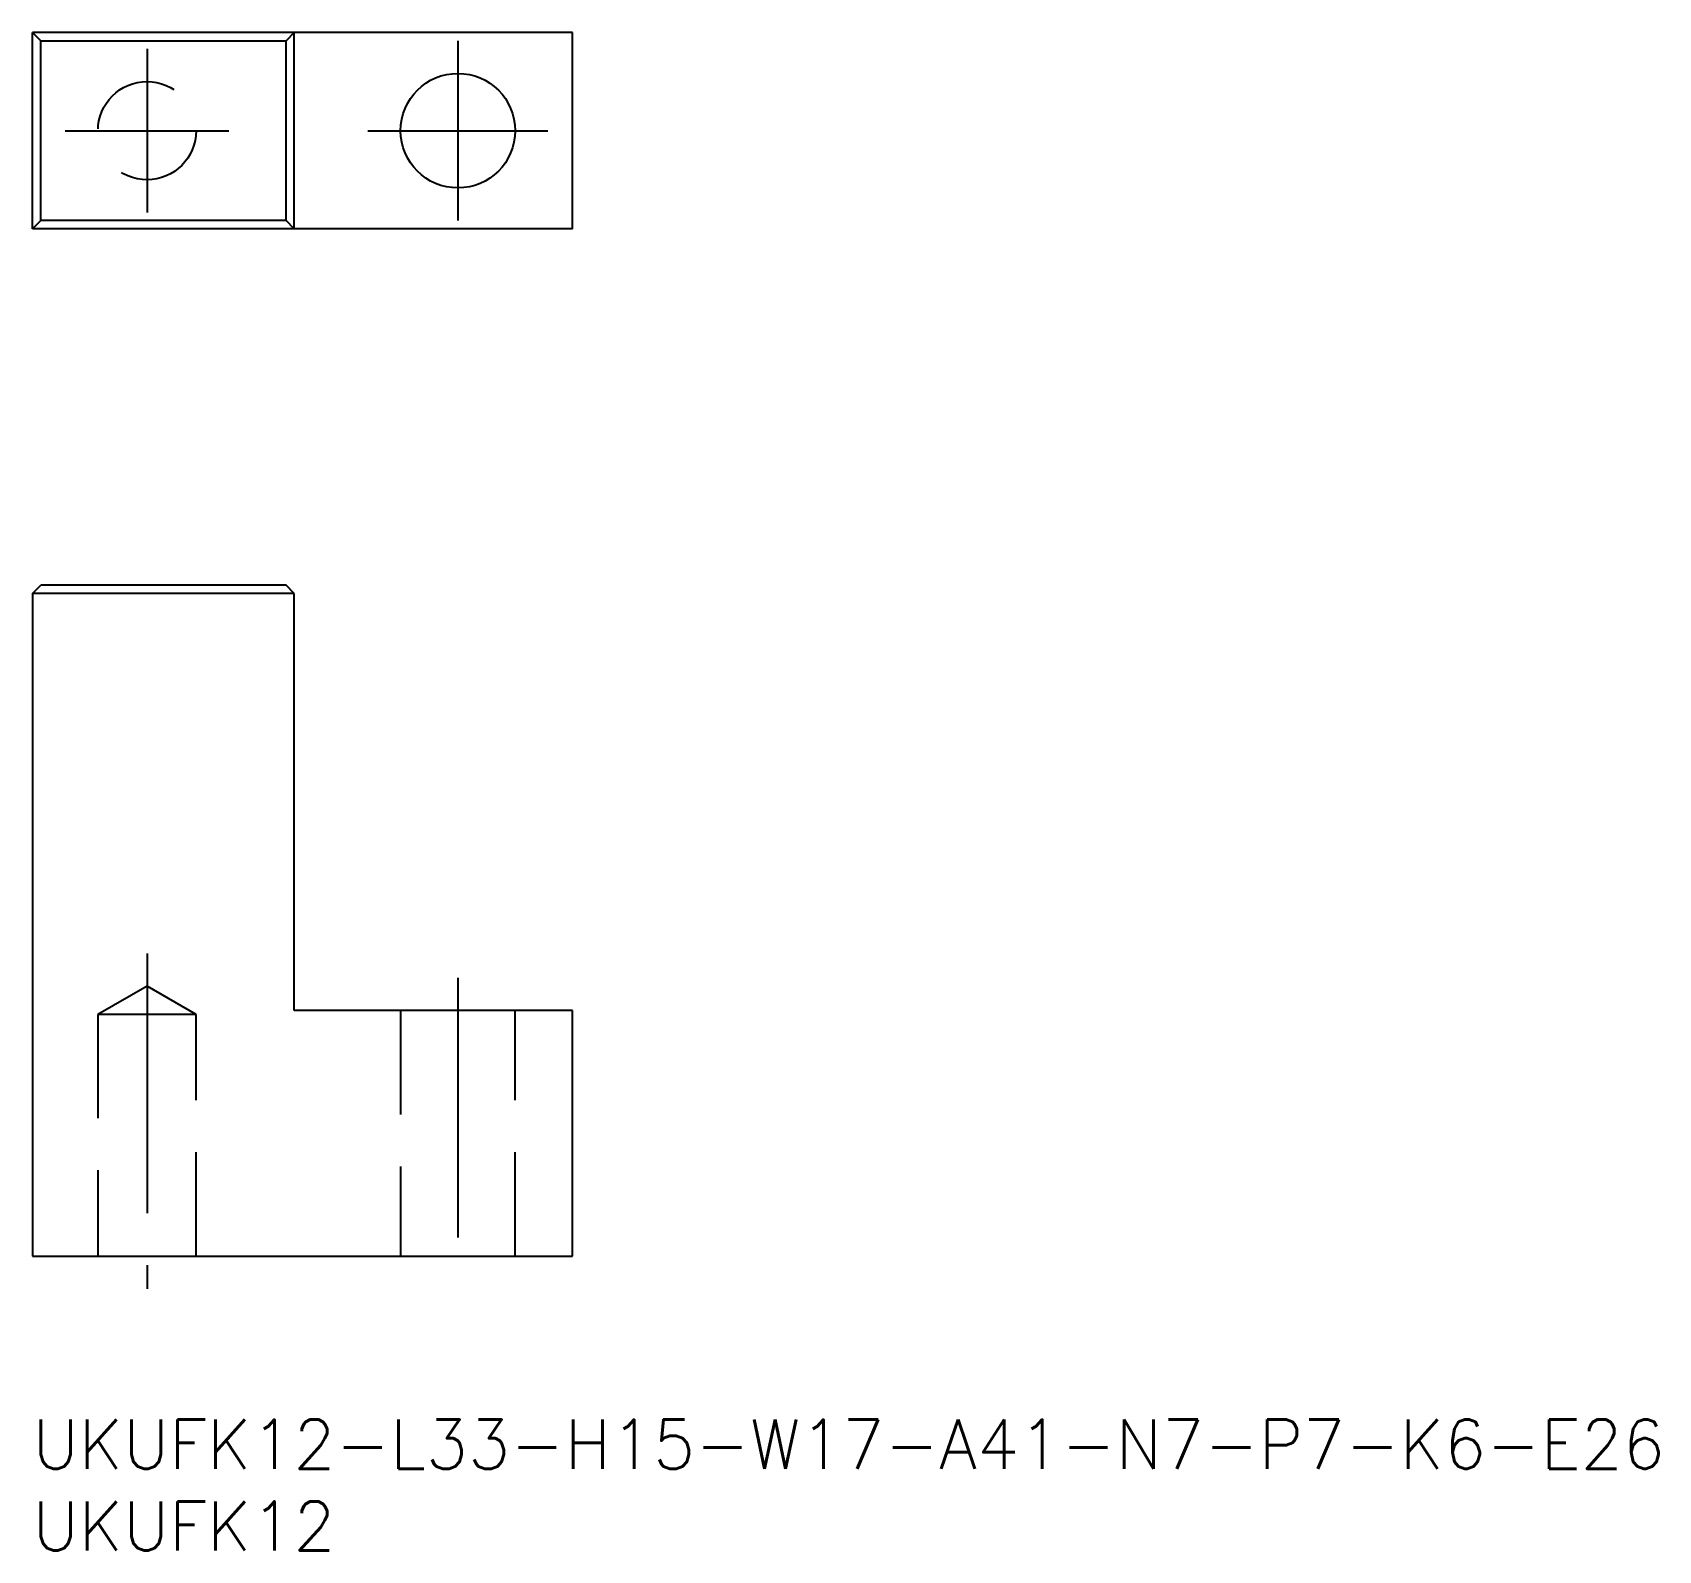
# Model space of a CAD drawing. Extents: x 0 to 99.4, y -8 to 84.8.
import ezdxf

# ---------------------------------------------------------------- set-up
doc = ezdxf.new("R2010")
doc.units = 0
doc.header["$LTSCALE"] = 0.5
doc.linetypes.add('CENTER', pattern=[50.8, 31.75, -6.35, 6.35, -6.35])
doc.linetypes.add('DASHED', pattern=[19.05, 12.7, -6.35])
for name, color, linetype in [('MSM_CENTER', 1, 'CENTER'), ('MSM_CONTINUOUS', 7, 'CONTINUOUS'), ('MSM_DASHED', 4, 'DASHED'), ('MSM_PART_NUMBER', 7, 'CONTINUOUS')]:
    doc.layers.add(name, color=color, linetype=linetype)
doc.styles.get("Standard").update_dxf_attribs({"font": 'txt.shx', "height": 1, "bigfont": 'bigfont.shx'})

# ---------------------------------------------------------------- blocks, each defined once
blk = doc.blocks.new('*U22')
at = {"layer": 'MSM_PART_NUMBER'}
blk.add_text('UKUFK12-L33-H15-W17-A41-N7-P7-K6-E26', height=3, dxfattribs=at).set_placement((0, -3))
blk = doc.blocks.new('*U23')
at = {"layer": 'MSM_PART_NUMBER'}
blk.add_text('UKUFK12', height=3, dxfattribs=at).set_placement((0, -8))

msp = doc.modelspace()

# ---------------------------------------------------------------- linework, layer by layer
at = {"layer": 'MSM_CENTER'}
for p, q in [((7, 83.788), (7, 73.788)), ((26, 84.288), (26, 73.288)), ((2, 78.788), (12, 78.788)), ((20.5, 78.788), (31.5, 78.788)), ((7, 28.5), (7, 8)), ((26, 27), (26, 8))]:
    msp.add_line(p, q, dxfattribs=at)
at = {"layer": 'MSM_CONTINUOUS'}
for p, q in [((33, 84.788), (0, 84.788)), ((0.5, 84.288), (0, 84.788)), ((0, 72.788), (0, 84.788)), ((16, 84.788), (15.5, 84.288)), ((16, 72.788), (16, 84.788)), ((33, 72.788), (33, 84.788)), ((0.5, 84.288), (15.5, 84.288)), ((0.5, 73.288), (0.5, 84.288)), ((15.5, 73.288), (15.5, 84.288)), ((0, 72.788), (0.5, 73.288)), ((33, 72.788), (0, 72.788)), ((15.5, 73.288), (0.5, 73.288)), ((16, 72.788), (15.5, 73.288)), ((0, 50.5), (0.5, 51)), ((15.5, 51), (0.5, 51)), ((16, 50.5), (15.5, 51)), ((0, 50.5), (0, 10)), ((16, 50.5), (0, 50.5)), ((16, 25), (16, 50.5)), ((33, 25), (16, 25)), ((33, 10), (33, 25)), ((0, 10), (33, 10))]:
    msp.add_line(p, q, dxfattribs=at)
msp.add_circle((26, 78.788), 3.5, dxfattribs=at)
at = {"layer": 'MSM_DASHED'}
for p, q in [((7, 26.5), (4, 24.768)), ((10, 24.768), (7, 26.5)), ((22.5, 25), (22.5, 10)), ((29.5, 10), (29.5, 25)), ((10, 24.768), (4, 24.768)), ((4, 24.768), (4, 10)), ((10, 10), (10, 24.768))]:
    msp.add_line(p, q, dxfattribs=at)
msp.add_circle((7, 78.788), 3, dxfattribs=at)

# ---------------------------------------------------------------- block references
at = {"layer": 'MSM_CONTINUOUS'}
for name in ['*U22', '*U23']:
    msp.add_blockref(name, (0, 0), dxfattribs=at)

doc.saveas('drawing.dxf')
